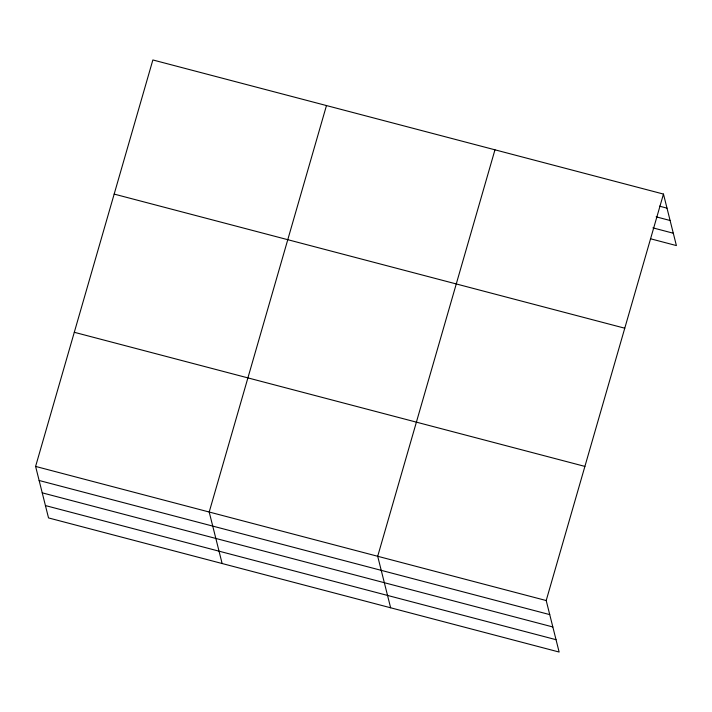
<?xml version="1.0" encoding="UTF-8"?>
<svg xmlns="http://www.w3.org/2000/svg" width="712" height="712" viewBox="0 0 712 712"><rect width="100%" height="100%" fill="white"/><g stroke="black" fill="none" stroke-linecap="round" stroke-linejoin="round"><path stroke-width="1.07" d="M663.468 194.073L546.202 600.536L559.134 652.041L48.532 517.927L35.6 466.422L152.866 59.959L663.468 194.073L676.4 245.578L650.643 238.805M326.47 105.563L209.203 512.026L222.135 563.521M494.965 149.814L377.698 556.286L390.639 607.781M659.49 206.168L667.002 208.144M656.153 216.831L670.099 220.498M652.904 227.867L673.294 233.225M114.169 194.091L624.762 328.205M74.297 332.29L584.899 466.404M35.6 466.422L546.202 600.536M39.133 480.493L549.735 614.607M42.239 492.846L552.832 626.961M45.434 505.573L556.028 639.688"/></g></svg>
